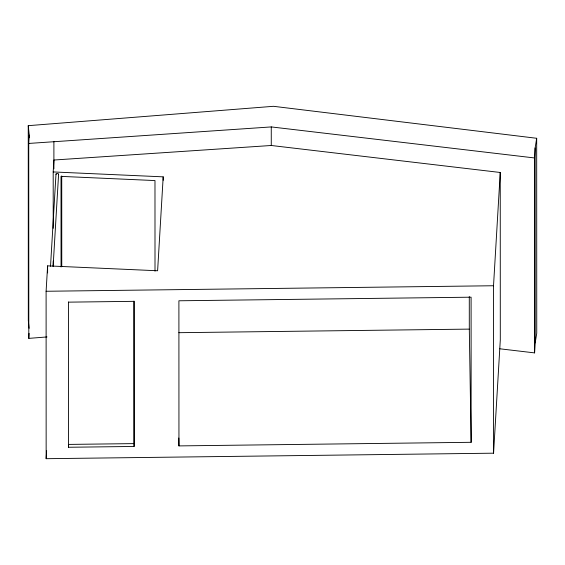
<?xml version="1.0" encoding="UTF-8"?>
<svg xmlns="http://www.w3.org/2000/svg" width="565" height="565" viewBox="0 0 565 565"><rect width="100%" height="100%" fill="white"/><g stroke="black" fill="none" stroke-linecap="round" stroke-linejoin="round"><path stroke-width="0.85" d="M47.015 336.938L28.801 338.379L28.744 143.439L29.239 135.099L28.25 125.67L273.474 106.305L536.686 138.284L536.75 333.223L535.196 342.856L534.596 352.892L499.834 348.796M28.801 338.379L29.098 333.371M46.104 291.265L47.608 265.854L157.614 270.762L163.193 176.845L53.195 171.937L53.901 160.022L271.271 145.488L500.244 172.48L500.3 339.911L493.57 453.186L46.153 458.695L46.104 291.265L493.52 285.749L500.244 172.48M50.525 266.27L55.999 174.105M53.117 266.383L58.598 174.225M46.153 458.695L46.62 450.814M534.596 352.892L534.539 157.953L535.133 147.917L536.686 138.284M28.744 143.439L271.264 126.92L534.539 157.953M68.527 302.148L134.053 301.336L134.103 446.456L68.57 447.261L68.527 444.415L134.053 443.61L134.011 301.131M178.865 332.693L469.303 329.113L469.289 296.576M178.95 445.905L471.139 442.303L471.097 297.19L178.9 300.785L178.95 445.905L178.815 438.009M29.119 328.322L28.314 320.609L28.25 125.67M469.303 329.113L471.139 442.303M134.053 443.61L134.103 446.456M535.133 147.917L535.196 342.856M493.52 285.749L493.57 453.186M271.264 126.92L271.271 145.488M163.193 176.845L163.193 180.313M155.008 271.193L154.98 180.567L61.02 176.379L61.048 266.998M68.485 301.936L68.57 447.261M61.733 175.899L61.762 266.525M53.894 141.455L53.901 168.836M53.195 171.937L53.209 228.338M53.216 260.938L53.223 266.228M47.608 265.854L47.615 272.902M29.239 135.099L29.239 137.747M56.175 174.437A1.3 0.643 3.4 0 1 57.298 173.519A1.3 0.643 3.4 0 1 58.421 174.536"/></g></svg>
